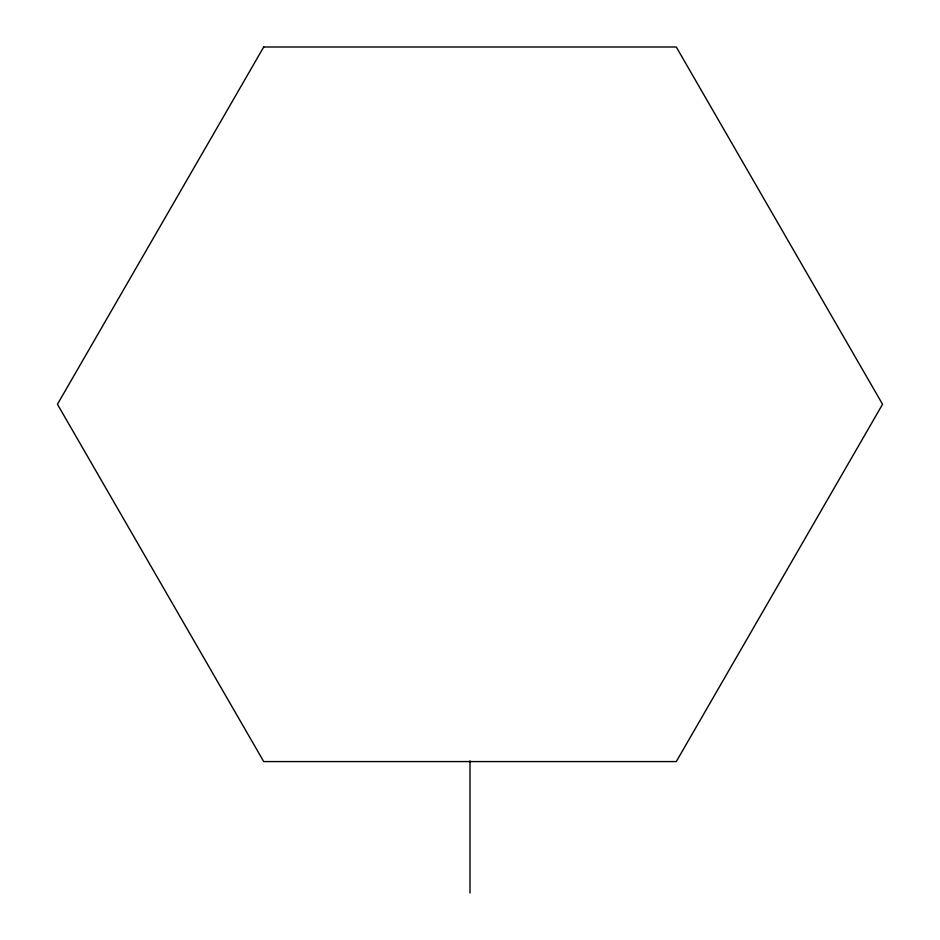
<?xml version="1.0" encoding="UTF-8"?>
<svg xmlns="http://www.w3.org/2000/svg" width="940" height="940" viewBox="0 0 940 940"><rect width="100%" height="100%" fill="white"/><g stroke="black" fill="none" stroke-linecap="round" stroke-linejoin="round"><path stroke-width="1.41" d="M470 760.836L470 893M263.717 47L57.446 404.282L263.717 761.576L676.283 761.576L882.554 404.282L676.283 47L263.717 47"/></g></svg>
